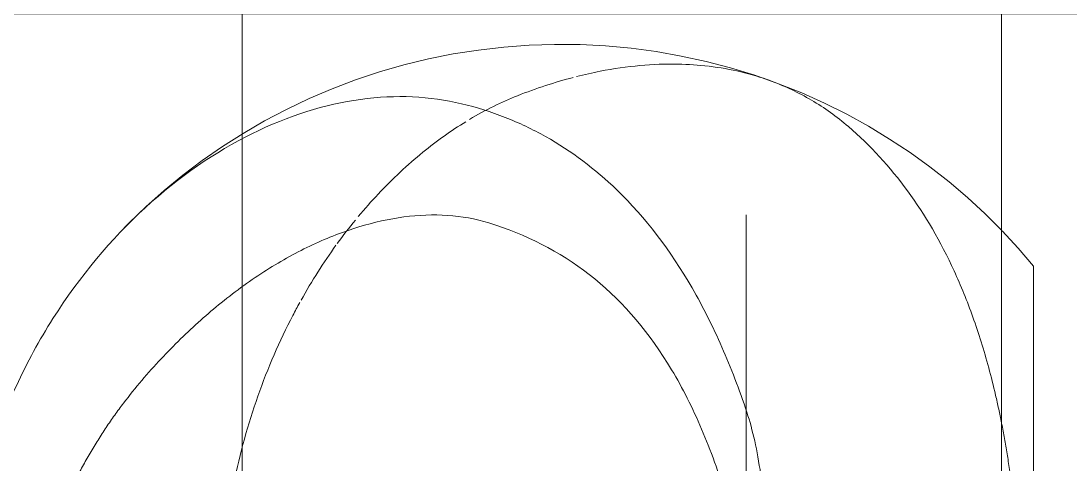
# Model space of a CAD drawing. Header units: millimetres. Extents: x -4000 to 187956, y -58990 to 162485.
# Drawn here: x 80291.2 to 80594.6, y 7571.7 to 7699.9 of the extents above; entities that cross this region are included whole.
import ezdxf

# ---------------------------------------------------------------- set-up
doc = ezdxf.new("R2010")
doc.units = ezdxf.units.MM
for name, color, linetype, lineweight in [('A-FLOR-PATT', 8, 'Continuous', 13), ('A-WALL', 113, 'Continuous', 13), ('P-SANR-FIXT', 6, 'Continuous', 9)]:
    doc.layers.add(name, color=color, linetype=linetype, lineweight=lineweight)

# ---------------------------------------------------------------- blocks, each defined once
blk = doc.blocks.new('C307 - C307-V815-0_000')
at = {"layer": 'P-SANR-FIXT', "color": 253}
for p, q in [((-121.6, -83.09), (-96.2, -83.09)), ((-119.28, -83.09), (-93.12, -83.09)), ((-96.2, -83.09), (-92.36, -83.09)), ((-92.28, -83.09), (-77.2, -83.09)), ((-91.56, -83.09), (-90.1, -83.09)), ((-76.71, -83.09), (-42.56, -83.09))]:
    blk.add_line(p, q, dxfattribs=at)
at = {"layer": 'P-SANR-FIXT', "color": 254}
for p, q in [((-90.1, -83.09), (-73.05, -83.09)), ((-73.05, -83.09), (-45.61, -83.09))]:
    blk.add_line(p, q, dxfattribs=at)
at = {"layer": 'P-SANR-FIXT', "color": 252, "flags": 128}
blk.add_lwpolyline([(-106.75, 0), (-111.96, -4.44), (-117.02, -9.11)], dxfattribs=at)
blk.add_lwpolyline([(-106.75, 0), (-111.96, -4.44), (-117.02, -9.11)], dxfattribs=at)
at = {"layer": 'P-SANR-FIXT', "color": 250, "flags": 128}
for points in [[(-117.17, -9.26), (-121.91, -14), (-126.63, -19.11), (-131.17, -24.44), (-135.51, -29.97), (-139.64, -35.7), (-143.56, -41.62), (-147.25, -47.73), (-150.7, -54.01), (-153.91, -60.45), (-156.87, -67.05), (-159.56, -73.78), (-161.98, -80.64), (-164.13, -87.62), (-165.99, -94.7), (-167.56, -101.87), (-168.83, -109.11), (-169.81, -116.41), (-170.49, -123.75), (-170.86, -131.12), (-170.92, -138.5), (-170.69, -145.88), (-170.14, -153.23), (-169.3, -160.55), (-168.15, -167.82), (-166.71, -175.02), (-164.97, -182.14), (-162.95, -189.17), (-160.65, -196.08), (-158.07, -202.87), (-155.23, -209.53), (-152.13, -216.04), (-148.78, -222.39), (-145.19, -228.58), (-141.37, -234.58), (-137.33, -240.4), (-133.08, -246.02), (-128.63, -251.43), (-123.99, -256.64), (-119.17, -261.63), (-116.28, -264.43)], [(-117.17, -9.26), (-121.91, -14), (-126.63, -19.11), (-131.17, -24.44), (-135.51, -29.97), (-139.64, -35.7), (-143.56, -41.62), (-147.25, -47.73), (-150.7, -54.01), (-153.91, -60.45), (-156.87, -67.05), (-159.56, -73.78), (-160.63, -76.71)]]:
    blk.add_lwpolyline(points, dxfattribs=at)
at = {"layer": 'P-SANR-FIXT', "color": 252}
blk.add_open_spline([(-105.94, 0), (-106.68, 0), (-106.91, 0), (-106.64, 0)], degree=3, dxfattribs=at)
blk.add_open_spline([(-105.94, 0), (-106.68, 0), (-106.91, 0), (-106.64, 0)], degree=3, dxfattribs=at)
at = {"layer": 'P-SANR-FIXT', "color": 50}
for points, knots in [([(-106.26, 0), (-105.93, 0), (-105.32, 0), (-104.45, 0), (-104.29, 0)], [-0.85574122, -0.85574122, -0.85574122, -0.85574122, -0.79166667, -0.77777778, -0.77777778, -0.77777778, -0.77777778]), ([(-106.26, 0), (-105.93, 0), (-105.32, 0), (-104.45, 0), (-104.29, 0)], [-0.85574122, -0.85574122, -0.85574122, -0.85574122, -0.79166667, -0.77777778, -0.77777778, -0.77777778, -0.77777778]), ([(-98.7, 0), (-98.43, 0), (-96.76, 0), (-94.84, 0), (-93.05, 0)], [-0.66535108, -0.66535108, -0.66535108, -0.66535108, -0.65277778, -0.58936848, -0.58936848, -0.58936848, -0.58936848]), ([(-98.7, 0), (-98.43, 0), (-96.76, 0), (-94.84, 0), (-93.05, 0)], [-0.66535108, -0.66535108, -0.66535108, -0.66535108, -0.65277778, -0.58936848, -0.58936848, -0.58936848, -0.58936848]), ([(-90.04, 0), (-88.75, 0), (-86.22, 0), (-82.17, 0), (-79.42, 0), (-77.99, 0)], [-0.5555556, -0.5555556, -0.5555556, -0.5555556, -0.5138889, -0.4791667, -0.4444444, -0.4444444, -0.4444444, -0.4444444]), ([(-90.04, 0), (-88.75, 0), (-86.22, 0), (-82.17, 0), (-79.42, 0), (-77.99, 0)], [-0.5555556, -0.5555556, -0.5555556, -0.5555556, -0.5138889, -0.4791667, -0.4444444, -0.4444444, -0.4444444, -0.4444444])]:
    blk.add_open_spline(points, degree=3, knots=knots, dxfattribs=at)
at = {"layer": 'P-SANR-FIXT', "color": 252}
for points, knots in [([(-13.76, 0), (-14.4, 0), (-15.87, 0), (-18.13, 0), (-20.53, 0), (-22.88, 0), (-25.95, 0), (-29.66, 0), (-33.22, 0), (-35.99, 0), (-38.7, 0), (-41.98, 0), (-45.72, 0), (-49.3, 0), (-52.77, 0), (-56.11, 0), (-60.37, 0), (-71.42, 0), (-86.21, 0), (-99.72, 0), (-104.58, 0), (-105.94, 0)], [-0.9346148, -0.9346148, -0.9346148, -0.9346148, -0.925, -0.9125, -0.9, -0.8875, -0.875, -0.85, -0.825, -0.8125, -0.8, -0.775, -0.75, -0.725, -0.7, -0.675, -0.65, -0.6, -0.4, -0.2, 0, 0, 0, 0]), ([(-38.02, 0), (-39.36, 0), (-41.98, 0), (-45.72, 0), (-49.3, 0), (-52.77, 0), (-56.11, 0), (-60.37, 0), (-71.42, 0), (-86.21, 0), (-99.72, 0), (-104.58, 0), (-105.94, 0)], [-0.8, -0.8, -0.8, -0.8, -0.775, -0.75, -0.725, -0.7, -0.675, -0.65, -0.6, -0.4, -0.2, 0, 0, 0, 0]), ([(-61.23, -9.21), (-59.81, -8.93), (-56.94, -8.4), (-52.54, -7.63), (-48.75, -7.05), (-45.65, -6.61), (-43.28, -6.3), (-40.86, -6), (-37.6, -5.62), (-33.43, -5.17), (-28.27, -4.69), (-23.02, -4.32), (-19.44, -4.13), (-17.67, -4.05)], [-0.3, -0.3, -0.3, -0.3, -0.275, -0.25, -0.225, -0.2125, -0.2, -0.1875, -0.175, -0.15, -0.125, -0.1, -0.07606, -0.07606, -0.07606, -0.07606])]:
    blk.add_open_spline(points, degree=3, knots=knots, dxfattribs=at)
at = {"layer": 'P-SANR-FIXT', "color": 50}
for points in [[(-104.29, 0), (-103.64, 0), (-102.07, 0), (-99.97, 0), (-98.78, 0)], [(-104.29, 0), (-103.64, 0), (-102.07, 0), (-99.97, 0), (-98.78, 0)], [(-92.26, 0), (-91.55, 0), (-90.81, 0), (-90.04, 0)], [(-92.26, 0), (-91.55, 0), (-90.81, 0), (-90.04, 0)], [(-77.99, 0), (-76.84, 0), (-74.49, 0), (-70.74, 0), (-66.78, 0), (-64.02, 0), (-62.6, 0)], [(-77.99, 0), (-76.84, 0), (-74.49, 0), (-70.74, 0), (-66.78, 0), (-64.02, 0), (-62.6, 0)], [(-62.6, 0), (-61.18, 0), (-58.28, 0), (-53.71, 0), (-48.96, 0), (-45.69, 0), (-44.03, 0)], [(-62.6, 0), (-61.18, 0), (-58.28, 0), (-53.71, 0), (-48.96, 0), (-45.69, 0), (-44.03, 0)]]:
    blk.add_open_spline(points, degree=3, dxfattribs=at)
at = {"layer": 'P-SANR-FIXT', "color": 250}
for points, knots in [([(-147.16, -53.55), (-141.72, -47.21), (-129.3, -35.81), (-110.04, -24.61), (-92.23, -17.39), (-80.04, -13.58), (-70.88, -11.27), (-65.52, -10.07), (-62.8, -9.52), (-61.45, -9.25)], [-1, -1, -1, -1, -0.8, -0.6, -0.5, -0.4, -0.35, -0.325, -0.3013114, -0.3013114, -0.3013114, -0.3013114]), ([(-164.6, -93.8), (-163.85, -87.56), (-161.4, -77.25), (-155.14, -64.02), (-150.05, -56.92), (-147.16, -53.55)], [-0.4798381, -0.4798381, -0.4798381, -0.4798381, -0.2857143, -0.1428571, 0, 0, 0, 0]), ([(-64.5, -82.9), (-61.94, -82.05), (-56.43, -80.55), (-46.83, -78.83), (-37.17, -77.74), (-30.8, -77.31), (-28.03, -77.18)], [-1, -1, -1, -1, -0.75, -0.5, -0.25, -0.0639123, -0.0639123, -0.0639123, -0.0639123]), ([(-153.77, -165.4), (-152.7, -161.05), (-150.07, -152.66), (-142.66, -137.08), (-127.96, -117.62), (-106.5, -101.36), (-83.64, -89.89), (-71.08, -85.09), (-64.5, -82.9)], [-1, -1, -1, -1, -0.892857, -0.785714, -0.571429, -0.285714, -0.142857, 0, 0, 0, 0]), ([(-42.56, -89.71), (-49.43, -91.87), (-62.35, -96.73), (-84.84, -108.52), (-106.16, -127.44), (-115.97, -146.85), (-119.28, -157.53)], [0, 0, 0, 0, 0.166667, 0.333333, 0.666667, 1, 1, 1, 1]), ([(-50.95, -302.34), (-58.32, -300.04), (-72.45, -294.62), (-98.49, -280.39), (-125.49, -257.6), (-147.02, -226.12), (-155.27, -199.55), (-156.2, -179.46), (-154.88, -170), (-153.77, -165.4)], [-1, -1, -1, -1, -0.9, -0.8, -0.6, -0.4, -0.2, -0.1, 0, 0, 0, 0]), ([(-96.2, -234.93), (-92.96, -238.94), (-85.96, -246.76), (-76, -256.16), (-68.31, -262.34), (-63.73, -265.76), (-60.17, -268.21), (-56.51, -270.58), (-52.74, -272.88), (-48.87, -275.07), (-44.89, -277.11), (-40.79, -279.02), (-36.58, -280.82), (-32.28, -282.46), (-27.89, -283.89), (-23.39, -285.11), (-17.27, -286.53), (-9.5, -287.76), (0.02, -288.2), (9.53, -287.75), (17.29, -286.53), (23.41, -285.11), (27.89, -283.88), (32.28, -282.46), (36.59, -280.82), (40.79, -279.02), (44.89, -277.11), (48.87, -275.07), (52.74, -272.88), (56.51, -270.58), (60.78, -267.81), (65.49, -264.51), (70.53, -260.57), (75.36, -256.56), (79.96, -252.4), (84.34, -248.13), (89.91, -242.37), (93.77, -237.94), (96.2, -234.93)], [0, 0, 0, 0, 0.076923, 0.153846, 0.192308, 0.211538, 0.230769, 0.25, 0.269231, 0.288462, 0.307692, 0.326923, 0.346154, 0.365385, 0.384615, 0.403846, 0.423077, 0.461538, 0.5, 0.538462, 0.576923, 0.596154, 0.615385, 0.634615, 0.653846, 0.673077, 0.692308, 0.711538, 0.730769, 0.75, 0.769231, 0.798077, 0.826923, 0.855769, 0.884615, 0.913462, 0.942308, 1, 1, 1, 1])]:
    blk.add_open_spline(points, degree=3, knots=knots, dxfattribs=at)
at = {"layer": 'P-SANR-FIXT', "color": 253}
for points, knots in [([(-161.6, -132.2), (-162.19, -129.88), (-164.47, -119.75), (-165.64, -106.86), (-164.97, -96.88), (-164.63, -94)], [-0.848685, -0.848685, -0.848685, -0.848685, -0.7857143, -0.5714286, -0.4819819, -0.4819819, -0.4819819, -0.4819819]), ([(-121.14, -195.28), (-123.39, -193.41), (-130.16, -187.42), (-139.8, -177.11), (-145.99, -168.41), (-148.57, -164.2)], [-0.3858562, -0.3858562, -0.3858562, -0.3858562, -0.3333333, -0.2222222, -0.1201593, -0.1201593, -0.1201593, -0.1201593]), ([(-39.1, -232.22), (-40.73, -231.93), (-46.67, -230.78), (-56.85, -228.36), (-73.39, -223.17), (-86.46, -217.51), (-95.01, -212.91), (-96.23, -212.24)], [-0.8872569, -0.8872569, -0.8872569, -0.8872569, -0.8611111, -0.7916667, -0.7222222, -0.5833333, -0.559915, -0.559915, -0.559915, -0.559915])]:
    blk.add_open_spline(points, degree=3, knots=knots, dxfattribs=at)
for points in [[(-156.09, -149.22), (-158.22, -143.78), (-159.98, -138.41), (-161.36, -133.13)], [(-149.24, -163.09), (-151.98, -158.5), (-154.26, -153.88), (-156.09, -149.22)], [(-121.47, -169.48), (-121.74, -173.58), (-121.58, -177.8), (-121.01, -182.1)], [(-113.3, -201.38), (-115.65, -199.67), (-117.93, -197.91), (-120.13, -196.11)], [(-96.91, -211.86), (-102.5, -208.74), (-107.81, -205.35), (-112.81, -201.74)]]:
    blk.add_open_spline(points, degree=3, dxfattribs=at)
at = {"layer": 'P-SANR-FIXT', "color": 250}
for points in [[(-119.28, -157.53), (-120.47, -161.4), (-121.19, -165.38), (-121.47, -169.48)], [(-121.01, -182.1), (-120.44, -186.39), (-118.49, -195.13), (-113.31, -208.48), (-105.99, -221.88), (-99.68, -230.6), (-96.2, -234.93)]]:
    blk.add_open_spline(points, degree=3, dxfattribs=at)
blk = doc.blocks.new('C307 - C307-V850-0_000')
at = {"layer": 'P-SANR-FIXT', "color": 253}
for p, q in [((-121.6, -83.09), (-96.2, -83.09)), ((-119.28, -83.09), (-93.12, -83.09)), ((-96.2, -83.09), (-92.36, -83.09)), ((-92.28, -83.09), (-77.2, -83.09)), ((-91.56, -83.09), (-90.1, -83.09)), ((-76.71, -83.09), (-42.56, -83.09))]:
    blk.add_line(p, q, dxfattribs=at)
at = {"layer": 'P-SANR-FIXT', "color": 254}
blk.add_line((-90.1, -83.09), (-45.61, -83.09), dxfattribs=at)
at = {"layer": 'P-SANR-FIXT', "color": 252, "flags": 128}
blk.add_lwpolyline([(-106.75, 0), (-111.96, -4.44), (-117.02, -9.11)], dxfattribs=at)
blk.add_lwpolyline([(-106.75, 0), (-111.96, -4.44), (-117.02, -9.11)], dxfattribs=at)
at = {"layer": 'P-SANR-FIXT', "color": 250, "flags": 128}
for points in [[(-117.17, -9.26), (-121.91, -14), (-126.63, -19.11), (-131.17, -24.44), (-135.51, -29.97), (-139.64, -35.7), (-143.56, -41.62), (-147.25, -47.73), (-150.7, -54.01), (-153.91, -60.45), (-156.87, -67.05), (-159.56, -73.78), (-161.98, -80.64), (-164.13, -87.62), (-165.99, -94.7), (-167.56, -101.87), (-168.83, -109.11), (-169.81, -116.41), (-170.49, -123.75), (-170.86, -131.12), (-170.92, -138.5), (-170.69, -145.88), (-170.14, -153.23), (-169.3, -160.55), (-168.15, -167.82), (-166.71, -175.02), (-164.97, -182.14), (-162.95, -189.17), (-160.65, -196.08), (-158.07, -202.87), (-155.23, -209.53), (-152.13, -216.04), (-148.78, -222.39), (-145.19, -228.58), (-141.37, -234.58), (-137.33, -240.4), (-133.08, -246.02), (-128.63, -251.43), (-123.99, -256.64), (-119.17, -261.63), (-116.28, -264.43)], [(-117.17, -9.26), (-121.91, -14), (-126.63, -19.11), (-131.17, -24.44), (-135.51, -29.97), (-139.64, -35.7), (-143.56, -41.62), (-147.25, -47.73), (-150.7, -54.01), (-153.91, -60.45), (-156.87, -67.05), (-159.56, -73.78), (-160.63, -76.71)]]:
    blk.add_lwpolyline(points, dxfattribs=at)
at = {"layer": 'P-SANR-FIXT', "color": 252}
blk.add_open_spline([(-105.94, 0), (-106.68, 0), (-106.91, 0), (-106.64, 0)], degree=3, dxfattribs=at)
blk.add_open_spline([(-105.94, 0), (-106.68, 0), (-106.91, 0), (-106.64, 0)], degree=3, dxfattribs=at)
at = {"layer": 'P-SANR-FIXT', "color": 50}
for points, knots in [([(-106.26, 0), (-105.93, 0), (-105.32, 0), (-104.45, 0), (-104.29, 0)], [-0.85574122, -0.85574122, -0.85574122, -0.85574122, -0.79166667, -0.77777778, -0.77777778, -0.77777778, -0.77777778]), ([(-106.26, 0), (-105.93, 0), (-105.32, 0), (-104.45, 0), (-104.29, 0)], [-0.85574122, -0.85574122, -0.85574122, -0.85574122, -0.79166667, -0.77777778, -0.77777778, -0.77777778, -0.77777778]), ([(-98.7, 0), (-98.43, 0), (-96.76, 0), (-94.84, 0), (-93.05, 0)], [-0.66535108, -0.66535108, -0.66535108, -0.66535108, -0.65277778, -0.58936848, -0.58936848, -0.58936848, -0.58936848]), ([(-98.7, 0), (-98.43, 0), (-96.76, 0), (-94.84, 0), (-93.05, 0)], [-0.66535108, -0.66535108, -0.66535108, -0.66535108, -0.65277778, -0.58936848, -0.58936848, -0.58936848, -0.58936848]), ([(-90.04, 0), (-88.75, 0), (-86.22, 0), (-82.17, 0), (-79.42, 0), (-77.99, 0)], [-0.5555556, -0.5555556, -0.5555556, -0.5555556, -0.5138889, -0.4791667, -0.4444444, -0.4444444, -0.4444444, -0.4444444]), ([(-90.04, 0), (-88.75, 0), (-86.22, 0), (-82.17, 0), (-79.42, 0), (-77.99, 0)], [-0.5555556, -0.5555556, -0.5555556, -0.5555556, -0.5138889, -0.4791667, -0.4444444, -0.4444444, -0.4444444, -0.4444444])]:
    blk.add_open_spline(points, degree=3, knots=knots, dxfattribs=at)
at = {"layer": 'P-SANR-FIXT', "color": 252}
for points, knots in [([(-13.76, 0), (-14.4, 0), (-15.87, 0), (-18.13, 0), (-20.53, 0), (-22.88, 0), (-25.95, 0), (-29.66, 0), (-33.22, 0), (-35.99, 0), (-38.7, 0), (-41.98, 0), (-45.72, 0), (-49.3, 0), (-52.77, 0), (-56.11, 0), (-60.37, 0), (-71.42, 0), (-86.21, 0), (-99.72, 0), (-104.58, 0), (-105.94, 0)], [-0.9346148, -0.9346148, -0.9346148, -0.9346148, -0.925, -0.9125, -0.9, -0.8875, -0.875, -0.85, -0.825, -0.8125, -0.8, -0.775, -0.75, -0.725, -0.7, -0.675, -0.65, -0.6, -0.4, -0.2, 0, 0, 0, 0]), ([(-13.76, 0), (-14.4, 0), (-15.87, 0), (-18.13, 0), (-20.53, 0), (-22.88, 0), (-25.95, 0), (-29.66, 0), (-33.22, 0), (-35.99, 0), (-38.7, 0), (-41.98, 0), (-45.72, 0), (-49.3, 0), (-52.77, 0), (-56.11, 0), (-60.37, 0), (-71.42, 0), (-86.21, 0), (-99.72, 0), (-104.58, 0), (-105.94, 0)], [-0.9346148, -0.9346148, -0.9346148, -0.9346148, -0.925, -0.9125, -0.9, -0.8875, -0.875, -0.85, -0.825, -0.8125, -0.8, -0.775, -0.75, -0.725, -0.7, -0.675, -0.65, -0.6, -0.4, -0.2, 0, 0, 0, 0]), ([(-61.23, -9.21), (-59.81, -8.93), (-56.94, -8.4), (-52.54, -7.63), (-48.75, -7.05), (-45.65, -6.61), (-43.28, -6.3), (-40.86, -6), (-37.6, -5.62), (-33.43, -5.17), (-28.27, -4.69), (-23.02, -4.32), (-19.44, -4.13), (-17.67, -4.05)], [-0.3, -0.3, -0.3, -0.3, -0.275, -0.25, -0.225, -0.2125, -0.2, -0.1875, -0.175, -0.15, -0.125, -0.1, -0.07606, -0.07606, -0.07606, -0.07606])]:
    blk.add_open_spline(points, degree=3, knots=knots, dxfattribs=at)
at = {"layer": 'P-SANR-FIXT', "color": 50}
for points in [[(-104.29, 0), (-103.64, 0), (-102.07, 0), (-99.97, 0), (-98.78, 0)], [(-104.29, 0), (-103.64, 0), (-102.07, 0), (-99.97, 0), (-98.78, 0)], [(-92.26, 0), (-91.55, 0), (-90.81, 0), (-90.04, 0)], [(-92.26, 0), (-91.55, 0), (-90.81, 0), (-90.04, 0)], [(-77.99, 0), (-76.84, 0), (-74.49, 0), (-70.74, 0), (-66.78, 0), (-64.02, 0), (-62.6, 0)], [(-77.99, 0), (-76.84, 0), (-74.49, 0), (-70.74, 0), (-66.78, 0), (-64.02, 0), (-62.6, 0)], [(-62.6, 0), (-61.18, 0), (-58.28, 0), (-53.71, 0), (-48.96, 0), (-45.69, 0), (-44.03, 0)], [(-62.6, 0), (-61.18, 0), (-58.28, 0), (-53.71, 0), (-48.96, 0), (-45.69, 0), (-44.03, 0)]]:
    blk.add_open_spline(points, degree=3, dxfattribs=at)
at = {"layer": 'P-SANR-FIXT', "color": 250}
for points, knots in [([(-147.16, -53.55), (-141.72, -47.21), (-129.3, -35.81), (-110.04, -24.61), (-92.23, -17.39), (-80.04, -13.58), (-70.88, -11.27), (-65.52, -10.07), (-62.8, -9.52), (-61.45, -9.25)], [-1, -1, -1, -1, -0.8, -0.6, -0.5, -0.4, -0.35, -0.325, -0.3013114, -0.3013114, -0.3013114, -0.3013114]), ([(-164.6, -93.8), (-163.85, -87.56), (-161.4, -77.25), (-155.14, -64.02), (-150.05, -56.92), (-147.16, -53.55)], [-0.4798381, -0.4798381, -0.4798381, -0.4798381, -0.2857143, -0.1428571, 0, 0, 0, 0]), ([(-64.5, -82.9), (-61.94, -82.05), (-56.43, -80.55), (-46.83, -78.83), (-37.17, -77.74), (-30.8, -77.31), (-28.03, -77.18)], [-1, -1, -1, -1, -0.75, -0.5, -0.25, -0.0639123, -0.0639123, -0.0639123, -0.0639123]), ([(-153.77, -165.4), (-152.7, -161.05), (-150.07, -152.66), (-142.66, -137.08), (-127.96, -117.62), (-106.5, -101.36), (-83.64, -89.89), (-71.08, -85.09), (-64.5, -82.9)], [-1, -1, -1, -1, -0.892857, -0.785714, -0.571429, -0.285714, -0.142857, 0, 0, 0, 0]), ([(-42.56, -89.71), (-49.43, -91.87), (-62.35, -96.73), (-84.84, -108.52), (-106.16, -127.44), (-115.97, -146.85), (-119.28, -157.53)], [0, 0, 0, 0, 0.166667, 0.333333, 0.666667, 1, 1, 1, 1]), ([(-50.95, -302.34), (-58.32, -300.04), (-72.45, -294.62), (-98.49, -280.39), (-125.49, -257.6), (-147.02, -226.12), (-155.27, -199.55), (-156.2, -179.46), (-154.88, -170), (-153.77, -165.4)], [-1, -1, -1, -1, -0.9, -0.8, -0.6, -0.4, -0.2, -0.1, 0, 0, 0, 0]), ([(-96.2, -234.93), (-92.96, -238.94), (-85.96, -246.76), (-76, -256.16), (-68.31, -262.34), (-63.73, -265.76), (-60.17, -268.21), (-56.51, -270.58), (-52.74, -272.88), (-48.87, -275.07), (-44.89, -277.11), (-40.79, -279.02), (-36.58, -280.82), (-32.28, -282.46), (-27.89, -283.89), (-23.39, -285.11), (-17.27, -286.53), (-9.5, -287.76), (0.02, -288.2), (9.53, -287.75), (17.29, -286.53), (23.41, -285.11), (27.89, -283.88), (32.28, -282.46), (36.59, -280.82), (40.79, -279.02), (44.89, -277.11), (48.87, -275.07), (52.74, -272.88), (56.51, -270.58), (60.78, -267.81), (65.49, -264.51), (70.53, -260.57), (75.36, -256.56), (79.96, -252.4), (84.34, -248.13), (89.91, -242.37), (93.77, -237.94), (96.2, -234.93)], [0, 0, 0, 0, 0.076923, 0.153846, 0.192308, 0.211538, 0.230769, 0.25, 0.269231, 0.288462, 0.307692, 0.326923, 0.346154, 0.365385, 0.384615, 0.403846, 0.423077, 0.461538, 0.5, 0.538462, 0.576923, 0.596154, 0.615385, 0.634615, 0.653846, 0.673077, 0.692308, 0.711538, 0.730769, 0.75, 0.769231, 0.798077, 0.826923, 0.855769, 0.884615, 0.913462, 0.942308, 1, 1, 1, 1])]:
    blk.add_open_spline(points, degree=3, knots=knots, dxfattribs=at)
at = {"layer": 'P-SANR-FIXT', "color": 253}
for points, knots in [([(-161.6, -132.2), (-162.19, -129.88), (-164.47, -119.75), (-165.64, -106.86), (-164.97, -96.88), (-164.63, -94)], [-0.848685, -0.848685, -0.848685, -0.848685, -0.7857143, -0.5714286, -0.4819819, -0.4819819, -0.4819819, -0.4819819]), ([(-121.14, -195.28), (-123.39, -193.41), (-130.16, -187.42), (-139.8, -177.11), (-145.99, -168.41), (-148.57, -164.2)], [-0.3858562, -0.3858562, -0.3858562, -0.3858562, -0.3333333, -0.2222222, -0.1201593, -0.1201593, -0.1201593, -0.1201593]), ([(-39.1, -232.22), (-40.73, -231.93), (-46.67, -230.78), (-56.85, -228.36), (-73.39, -223.17), (-86.46, -217.51), (-95.01, -212.91), (-96.23, -212.24)], [-0.8872569, -0.8872569, -0.8872569, -0.8872569, -0.8611111, -0.7916667, -0.7222222, -0.5833333, -0.559915, -0.559915, -0.559915, -0.559915])]:
    blk.add_open_spline(points, degree=3, knots=knots, dxfattribs=at)
for points in [[(-156.09, -149.22), (-158.22, -143.78), (-159.98, -138.41), (-161.36, -133.13)], [(-149.24, -163.09), (-151.98, -158.5), (-154.26, -153.88), (-156.09, -149.22)], [(-121.47, -169.48), (-121.74, -173.58), (-121.58, -177.8), (-121.01, -182.1)], [(-113.3, -201.38), (-115.65, -199.67), (-117.93, -197.91), (-120.13, -196.11)], [(-96.91, -211.86), (-102.5, -208.74), (-107.81, -205.35), (-112.81, -201.74)]]:
    blk.add_open_spline(points, degree=3, dxfattribs=at)
at = {"layer": 'P-SANR-FIXT', "color": 250}
for points in [[(-119.28, -157.53), (-120.47, -161.4), (-121.19, -165.38), (-121.47, -169.48)], [(-121.01, -182.1), (-120.44, -186.39), (-118.49, -195.13), (-113.31, -208.48), (-105.99, -221.88), (-99.68, -230.6), (-96.2, -234.93)]]:
    blk.add_open_spline(points, degree=3, dxfattribs=at)
blk = doc.blocks.new('CMF2_NHAXUONG_A_rvt-1-0_000')
at = {"layer": 'A-FLOR-PATT', "lineweight": 9}
h = blk.add_hatch(dxfattribs=at)
h.set_pattern_fill('FP_25', color=252, style=0, pattern_type=2)
h.set_pattern_definition([(89.998, (160159.3, 137898.8), (-600, 0.021), []), (179.998, (160159.3, 137898.8), (-0.021, -600), [])])
h.paths.add_polyline_path([(154749.88, 498.91), (160009.36, 498.91), (160009.25, 1898.5), (156700.32, 1898.5), (156700.43, 1498.54), (156600.36, 1498.54), (156600.36, 2298.53), (158059.01, 2298.53), (158058.95, 5748.61), (156099.89, 5748.43), (156099.89, 4399.9), (155999.89, 4399.9), (155999.89, 5748.49), (154749.88, 5748.54), (154749.88, 751.94)])
h.paths.add_polyline_path([(160209.3, 1748.67), (165509.36, 1749.4), (165509.05, 3698.26), (162659.15, 3698.26), (162659.15, 3548.45), (162459.15, 3548.45), (162459.14, 4948.7), (161059.26, 4948.83), (161059.26, 4898.28), (160209.36, 4898.91), (160209.25, 3698.45), (160859.15, 3698.45), (160859.15, 3498.45), (160209.15, 3498.45), (160209.29, 1919.98)])
h.paths.add_polyline_path([(158997.49, 2198.53), (159409.36, 2198.53), (159409.36, 3498.62), (158258.79, 3498.62), (158258.79, 2198.53), (158714.04, 2198.53)])
h.paths.add_polyline_path([(159280.91, 3698.45), (160009.15, 3698.45), (160009.15, 4898.73), (159959.05, 4898.64), (159959.85, 5848.63), (158258.55, 5848.62), (158258.55, 3698.45)])
h.paths.add_polyline_path([(83409.05, 5348.51), (85559.05, 5348.51), (85559.05, 6948.51), (83409.05, 6948.51), (83409.05, 5424.09)])
h.paths.add_polyline_path([(83209.26, 5348.6), (83209.26, 10108.83), (82009.26, 10108.83), (82009.26, 8808.83), (80984.26, 8808.83), (80984.05, 7248.51), (82234.05, 7248.51), (82234.05, 5348.6)])
h.paths.add_polyline_path([(80485.39, 6361.01), (80784.26, 6361.01), (80784.26, 8808.83), (79759.26, 8808.83), (79759.26, 10108.83), (78559.26, 10108.83), (78559.26, 6361.01), (79918.52, 6361.01)])
h.paths.add_polyline_path([(79959.26, 9008.83), (81809.26, 9008.83), (81809.26, 10208.83), (79959.26, 10208.83), (79959.26, 10096.24)])
h.paths.add_polyline_path([(5374.56, 15998.65), (5859.05, 15998.65), (5859.05, 18498.58), (509.05, 18498.58), (509.05, 17048.64), (4299.78, 17048.64), (4299.78, 15998.65), (5091.13, 15998.65)])
h.paths.add_polyline_path([(4409.04, 18698.58), (5959.05, 18698.58), (5959.05, 20998.58), (4409.04, 20998.58), (4409.04, 19440.54)])
h.paths.add_polyline_path([(509.05, 21198.58), (5859.05, 21198.58), (5859.05, 24898.28), (3969.26, 24898.28), (3969.26, 22848.58), (4609.26, 22848.58), (4609.26, 22743.94), (3769.26, 22743.94), (3769.26, 24698.75), (509.05, 24698.75), (509.05, 22798.58), (2129.26, 22798.58), (2129.26, 23198.57), (2229.26, 23198.57), (2229.26, 22398.58), (509.05, 22398.58), (509.05, 21776.61)])
h.paths.add_polyline_path([(4249.78, 73948.54), (5800.21, 73948.65), (5800.21, 76398.64), (4359.05, 76398.64), (4359.05, 76098.6), (509.26, 76098.68), (509.26, 73998.61), (4159.05, 73998.61), (4159.05, 74648.65), (4249.78, 74648.65), (4249.78, 74338.3)])
h.paths.add_polyline_path([(161750.21, 73948.54), (161750.21, 74640.01), (161850.21, 74640.01), (161850.31, 73998.61), (165509.37, 73998.69), (165509.37, 76098.68), (161659.47, 76098.6), (161659.47, 76398.64), (160200, 76398.64), (160200, 73948.65), (161548.41, 73948.55)])
h.paths.add_polyline_path([(161548.41, 76598.64), (161659.05, 76598.64), (161659.05, 78298.64), (160209.05, 78298.64), (160209.05, 76598.64)])
h.paths.add_polyline_path([(5091.13, 76598.64), (5809.48, 76598.64), (5809.48, 78298.64), (4359.48, 78298.64), (4359.48, 76598.64)])
h.paths.add_polyline_path([(160199.74, 78498.64), (161659.31, 78498.66), (161659.63, 78798.62), (165509.58, 78798.68), (165509.05, 80348.64), (161859.47, 80348.64), (161859.47, 80048.65), (161750, 80048.65), (161750, 80948.67), (160200.17, 80948.25), (160200.03, 80178.48)])
h.paths.add_polyline_path([(5709.48, 78498.64), (5709.48, 80948.28), (4250, 80948.28), (4250, 80299.28), (4149.79, 80299.28), (4149.79, 80348.64), (509.26, 80348.64), (508.94, 78798.68), (4159.16, 78798.6), (4159.48, 78498.64), (5091.13, 78498.64)])
h.paths.add_polyline_path([(86109.47, 132101.22), (86109.47, 133323.82), (84609.47, 133323.82), (84609.47, 132101.22)])
h.paths.add_polyline_path([(83259.47, 132200.86), (84409.47, 132200.86), (84409.47, 133523.82), (85259.47, 133523.82), (85259.26, 134848.41), (83259.47, 134848.41), (83259.47, 132740.17)])
h.paths.add_polyline_path([(87459.26, 132201.22), (87459.26, 134848.59), (85459.47, 134848.23), (85459.47, 133523.82), (86309.47, 133526.05), (86309.47, 132201.22), (86721.01, 132201.22)])
h.paths.add_polyline_path([(11209.15, 135098.74), (11209.05, 140698.73), (6109.26, 140698.73), (6109.26, 139698.74), (6059.05, 139698.74), (6059.05, 139098.68), (9550.26, 139098.7), (9550.26, 139498.69), (9650.26, 139498.69), (9650.26, 138698.69), (7959.61, 138698.69), (7959.61, 135098.75), (9859.05, 135098.75), (9859.05, 137148.74), (9259.05, 137148.74), (9259.05, 137348.74), (10059.05, 137348.74), (10059.05, 135098.75), (10759.87, 135098.75)])
h.paths.add_polyline_path([(156349.86, 135098.75), (156349.86, 136499.69), (156449.86, 136499.69), (156449.86, 135098.77), (158059.12, 135098.85), (158059.12, 138698.69), (156349.85, 138698.69), (156349.86, 139498.69), (156449.86, 139498.69), (156449.85, 139098.7), (159959.68, 139098.68), (159959.68, 140698.82), (154809.15, 140698.64), (154808.94, 135098.75)])
h.paths.add_polyline_path([(162549.79, 135998.6), (162549.79, 137398.75), (162659.05, 137398.75), (162659.05, 137248.8), (165509.38, 137248.82), (165509.63, 139448.5), (160159.47, 139448.5), (160159.47, 137398.75), (160750.21, 137398.75), (160750.21, 137298.75), (160149.79, 137298.75), (160149.79, 135998.83), (161548.41, 135998.7)])
h.paths.add_polyline_path([(3449.79, 135998.67), (5900.21, 135998.74), (5900.21, 137297.57), (5248.63, 137297.57), (5248.63, 137398.75), (5859.05, 137398.75), (5859.05, 139448.73), (509.36, 139448.73), (509.36, 137248.77), (3449.79, 137249.9), (3449.79, 136244.28)])
h.paths.add_polyline_path([(6059.05, 137398.75), (7159.62, 137398.75), (7159.62, 138698.69), (6059.05, 138698.69), (6059.05, 137412.32)])
h.paths.add_polyline_path([(158858.92, 137398.75), (159959.05, 137398.75), (159959.05, 138698.69), (158858.92, 138698.69), (158858.92, 137412.32)])
at = {"layer": 'A-WALL', "color": 90, "lineweight": 15}
for p, q in [((80574.79, 7110.1), (80574.79, 7910.1)), ((80574.79, 7636.83), (80574.79, 7635.22)), ((80574.79, 7634.98), (80574.79, 7632.46)), ((80574.79, 7632.08), (80574.79, 7627.26)), ((80574.79, 7626.83), (80574.79, 7623.56)), ((80574.79, 7622.8), (80574.79, 7614.52)), ((80574.79, 7613.88), (80574.79, 7596.83)), ((80574.79, 7596.1), (80574.79, 7583.4)), ((80574.79, 7583.4), (80574.79, 7578.3)), ((80574.79, 7577.66), (80574.79, 7551.03))]:
    blk.add_line(p, q, dxfattribs=at)
at = {"layer": 'A-WALL', "color": 53, "lineweight": 15}
blk.add_line((80574.79, 7910.1), (80574.79, 7637.82), dxfattribs=at)
at = {"layer": 'P-SANR-FIXT', "color": 250, "lineweight": 9}
for name, rotation in [('C307 - C307-V815-0_000', 269.9999999999983), ('C307 - C307-V850-0_000', 269.9999999999976)]:
    blk.add_blockref(name, (80584.05, 7522.17), dxfattribs=dict(at, rotation=rotation))

msp = doc.modelspace()

# ---------------------------------------------------------------- block references
at = {"lineweight": 5}
msp.add_blockref('CMF2_NHAXUONG_A_rvt-1-0_000', (0, 0), dxfattribs=at)

doc.saveas('drawing.dxf')
